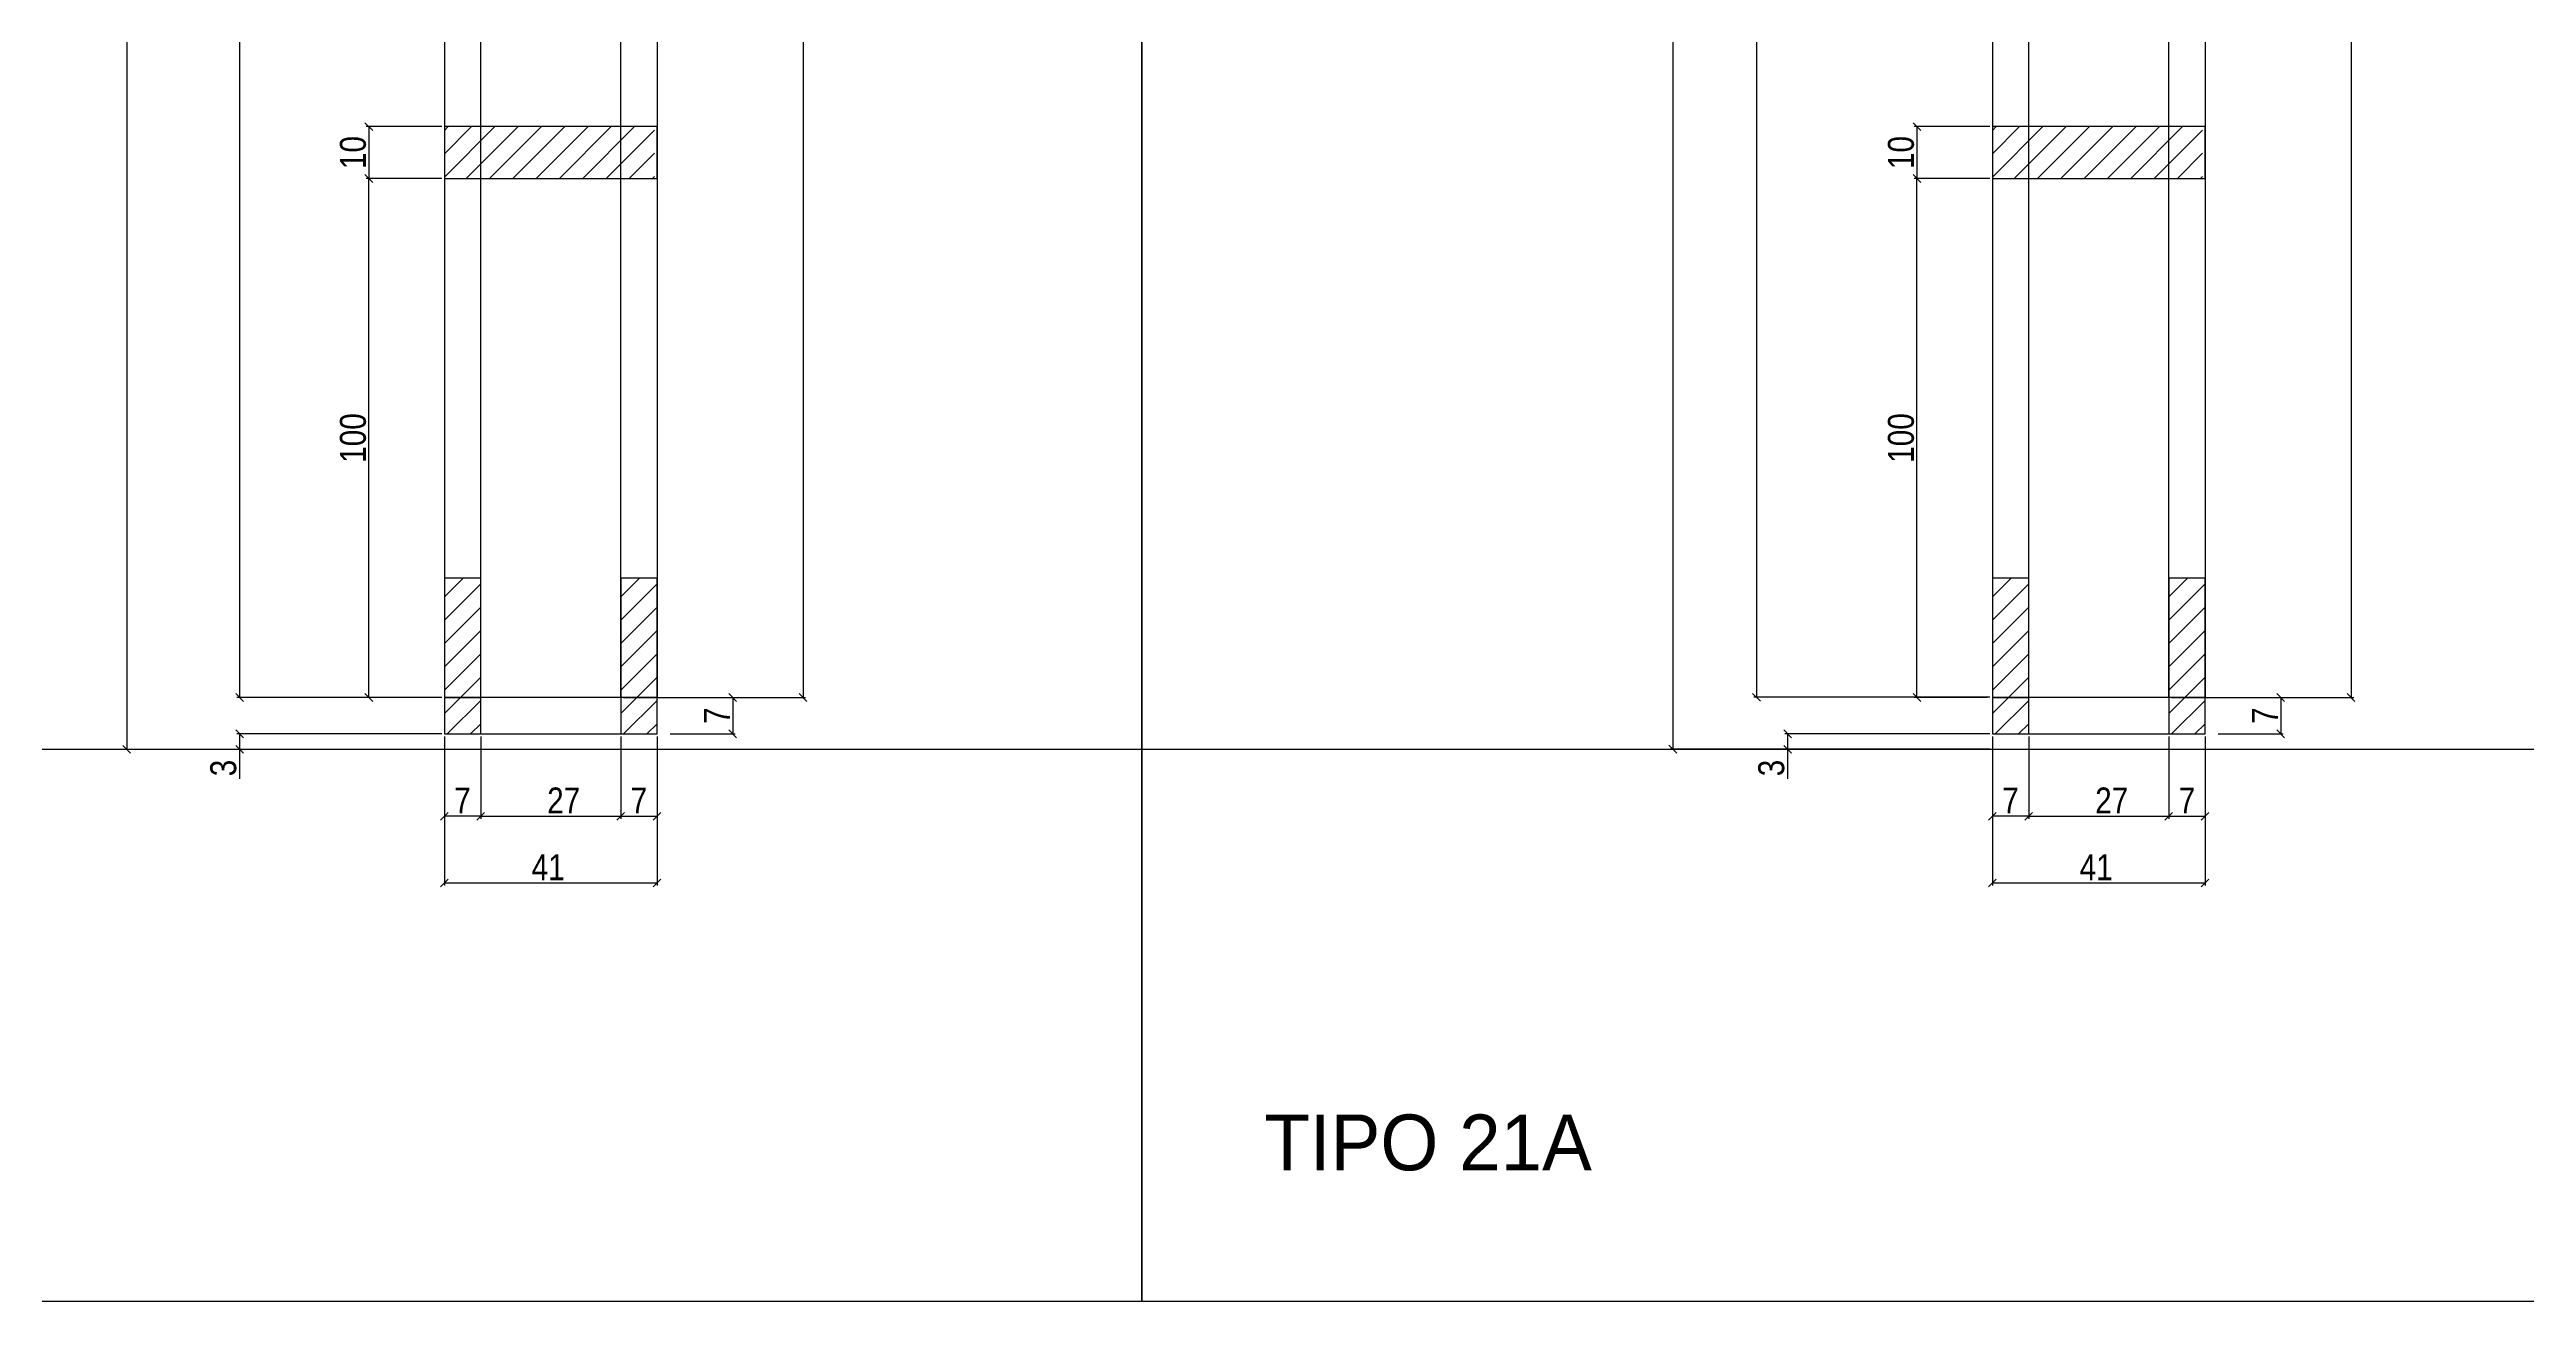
# Model space of a CAD drawing. Extents: x 17311 to 161354, y 153625 to 213544.
# Drawn here: x 19826 to 20781, y 206356 to 206838 of the extents above; entities that cross this region are included whole.
import ezdxf

# ---------------------------------------------------------------- set-up
doc = ezdxf.new("R2010")
doc.units = 0
doc.layers.get('0').update_dxf_attribs({"linetype": 'CONTINUOUS'})
doc.layers.get('DEFPOINTS').update_dxf_attribs({"linetype": 'CONTINUOUS'})
for name, color, linetype in [('8', 111, 'CONTINUOUS'), ('COTA', 241, 'CONTINUOUS'), ('detalhes', 4, 'CONTINUOUS'), ('Painéis', 200, 'CONTINUOUS'), ('SARR_7x7', 40, 'CONTINUOUS'), ('TIRAS REESCORAMENTO', 252, 'CONTINUOUS'), ('VIGAS', 3, 'CONTINUOUS')]:
    doc.layers.add(name, color=color, linetype=linetype)
doc.styles.add('COTA TECNICA 2X', font='techl___.ttf', dxfattribs={"height": 10})
doc.styles.add('ROMAS860', font='ROMAS860.SHX', dxfattribs={"height": 8.5})
doc.dimstyles.new('SECAO', dxfattribs={"dimscale": 0.333333, "dimtxt": 5, "dimasz": 9, "dimexe": 3, "dimexo": 3, "dimgap": 3, "dimtad": 1, "dimdec": 1, "dimlfac": 0.5, "dimzin": 12, "dimdsep": 46, "dimtxsty": 'COTA TECNICA 2X', "dimblk1": 'OBLIQUE', "dimblk2": 'OBLIQUE', "dimsah": 1, "dimcen": 0.9, "dimclrd": 4, "dimclre": 4, "dimclrt": 240, "dimadec": 1, "dimazin": 3, "dimtfac": 1, "dimtdec": 1, "dimtmove": 0, "dimatfit": 3, "dimfxl": 1, "dimtolj": 1, "dimtzin": 12, "dimarcsym": 0})

# ---------------------------------------------------------------- blocks, each defined once
blk = doc.blocks.new('_Oblique')
at = {"color": 0, "linetype": 'ByBlock', "lineweight": -2}
blk.add_line((-0.5, -0.5), (0.5, 0.5), dxfattribs=at)
blk = doc.blocks.new('*D3354')
at = {"layer": 'DEFPOINTS', "color": 0, "transparency": 16777216}
for p in [(19978.5, 207138.49), (19899.54, 206588.4), (19978.5, 206588.4)]:
    blk.add_point(p, dxfattribs=at)
at = {"layer": 'detalhes', "color": 4, "lineweight": -2, "transparency": 16777216}
for p, q in [((19977.5, 207138.49), (19898.54, 207138.49)), ((19899.54, 207138.49), (19899.54, 206588.4)), ((19977.5, 206588.4), (19898.54, 206588.4))]:
    blk.add_line(p, q, dxfattribs=at)
at = {"layer": 'detalhes', "color": 4, "lineweight": -2, "transparency": 16777216, "xscale": 3, "yscale": 3, "zscale": 3}
for p, rotation in [((19899.54, 207138.49), 90), ((19899.54, 206588.4), 270)]:
    blk.add_blockref('_Oblique', p, dxfattribs=dict(at, rotation=rotation))
at = {"layer": 'detalhes', "color": 240, "transparency": 16777216, "insert": (19893.43, 206863.44), "char_height": 10, "attachment_point": 5, "rotation": 90, "style": 'COTA TECNICA 2X'}
blk.add_mtext('\\A1;275', dxfattribs=at)
blk = doc.blocks.new('*D3355')
at = {"layer": 'DEFPOINTS', "color": 0, "transparency": 16777216}
for p in [(19978.5, 206574.4), (20060.5, 206574.4), (20060.5, 206516.94)]:
    blk.add_point(p, dxfattribs=at)
at = {"layer": 'detalhes', "color": 4, "lineweight": -2, "transparency": 16777216}
for p, q in [((19978.5, 206573.4), (19978.5, 206515.94)), ((20060.5, 206573.4), (20060.5, 206515.94)), ((19978.5, 206516.94), (20060.5, 206516.94))]:
    blk.add_line(p, q, dxfattribs=at)
at = {"layer": 'detalhes', "color": 4, "lineweight": -2, "transparency": 16777216, "xscale": 3, "yscale": 3, "zscale": 3, "rotation": 180}
blk.add_blockref('_Oblique', (19978.5, 206516.94), dxfattribs=at)
at = {"layer": 'detalhes', "color": 4, "lineweight": -2, "transparency": 16777216, "xscale": 3, "yscale": 3, "zscale": 3}
blk.add_blockref('_Oblique', (20060.5, 206516.94), dxfattribs=at)
at = {"layer": 'detalhes', "color": 240, "transparency": 16777216, "insert": (20018.5, 206523.01), "char_height": 10, "attachment_point": 5, "style": 'COTA TECNICA 2X'}
blk.add_mtext('\\A1;41', dxfattribs=at)
blk = doc.blocks.new('*D3356')
at = {"layer": 'DEFPOINTS', "color": 0, "transparency": 16777216}
for p in [(19992.5, 206574.4), (20046.5, 206574.4), (20046.5, 206542.66)]:
    blk.add_point(p, dxfattribs=at)
at = {"layer": 'detalhes', "color": 4, "lineweight": -2, "transparency": 16777216}
for p, q in [((19992.5, 206573.4), (19992.5, 206541.66)), ((20046.5, 206573.4), (20046.5, 206541.66)), ((19992.5, 206542.66), (20046.5, 206542.66))]:
    blk.add_line(p, q, dxfattribs=at)
at = {"layer": 'detalhes', "color": 4, "lineweight": -2, "transparency": 16777216, "xscale": 3, "yscale": 3, "zscale": 3, "rotation": 180}
blk.add_blockref('_Oblique', (19992.5, 206542.66), dxfattribs=at)
at = {"layer": 'detalhes', "color": 4, "lineweight": -2, "transparency": 16777216, "xscale": 3, "yscale": 3, "zscale": 3}
blk.add_blockref('_Oblique', (20046.5, 206542.66), dxfattribs=at)
at = {"layer": 'detalhes', "color": 240, "transparency": 16777216, "insert": (20024.5, 206548.73), "char_height": 10, "attachment_point": 5, "style": 'COTA TECNICA 2X'}
blk.add_mtext('\\A1;27', dxfattribs=at)
blk = doc.blocks.new('*D3357')
at = {"layer": 'DEFPOINTS', "color": 0, "transparency": 16777216}
for p in [(20046.5, 206542.66), (20060.5, 206542.66), (20060.5, 206542.66)]:
    blk.add_point(p, dxfattribs=at)
at = {"layer": 'detalhes', "color": 4, "lineweight": -2, "transparency": 16777216}
blk.add_line((20046.5, 206542.66), (20060.5, 206542.66), dxfattribs=at)
at = {"layer": 'detalhes', "color": 4, "lineweight": -2, "transparency": 16777216, "xscale": 3, "yscale": 3, "zscale": 3, "rotation": 180}
blk.add_blockref('_Oblique', (20046.5, 206542.66), dxfattribs=at)
at = {"layer": 'detalhes', "color": 4, "lineweight": -2, "transparency": 16777216, "xscale": 3, "yscale": 3, "zscale": 3}
blk.add_blockref('_Oblique', (20060.5, 206542.66), dxfattribs=at)
at = {"layer": 'detalhes', "color": 240, "transparency": 16777216, "insert": (20053.5, 206548.73), "char_height": 10, "attachment_point": 5, "style": 'COTA TECNICA 2X'}
blk.add_mtext('\\A1;7', dxfattribs=at)
blk = doc.blocks.new('*D3358')
at = {"layer": 'DEFPOINTS', "color": 0, "transparency": 16777216}
for p in [(19978.5, 206542.66), (19978.5, 206542.66), (19992.5, 206542.66)]:
    blk.add_point(p, dxfattribs=at)
at = {"layer": 'detalhes', "color": 4, "lineweight": -2, "transparency": 16777216}
blk.add_line((19992.5, 206542.66), (19978.5, 206542.66), dxfattribs=at)
at = {"layer": 'detalhes', "color": 4, "lineweight": -2, "transparency": 16777216, "xscale": 3, "yscale": 3, "zscale": 3, "rotation": 180}
blk.add_blockref('_Oblique', (19978.5, 206542.66), dxfattribs=at)
at = {"layer": 'detalhes', "color": 4, "lineweight": -2, "transparency": 16777216, "xscale": 3, "yscale": 3, "zscale": 3}
blk.add_blockref('_Oblique', (19992.5, 206542.66), dxfattribs=at)
at = {"layer": 'detalhes', "color": 240, "transparency": 16777216, "insert": (19985.5, 206548.73), "char_height": 10, "attachment_point": 5, "style": 'COTA TECNICA 2X'}
blk.add_mtext('\\A1;7', dxfattribs=at)
blk = doc.blocks.new('*D3359')
at = {"layer": 'DEFPOINTS', "color": 0, "transparency": 16777216}
for p in [(19978.5, 206808.41), (19949.4, 206788.41), (19978.5, 206788.41)]:
    blk.add_point(p, dxfattribs=at)
at = {"layer": 'detalhes', "color": 4, "lineweight": -2, "transparency": 16777216}
for p, q in [((19977.5, 206808.41), (19948.4, 206808.41)), ((19949.4, 206808.41), (19949.4, 206788.41)), ((19977.5, 206788.41), (19948.4, 206788.41))]:
    blk.add_line(p, q, dxfattribs=at)
at = {"layer": 'detalhes', "color": 4, "lineweight": -2, "transparency": 16777216, "xscale": 3, "yscale": 3, "zscale": 3}
for p, rotation in [((19949.4, 206808.41), 90), ((19949.4, 206788.41), 270)]:
    blk.add_blockref('_Oblique', p, dxfattribs=dict(at, rotation=rotation))
at = {"layer": 'detalhes', "color": 240, "transparency": 16777216, "insert": (19943.3, 206798.41), "char_height": 10, "attachment_point": 5, "rotation": 90, "style": 'COTA TECNICA 2X'}
blk.add_mtext('\\A1;10', dxfattribs=at)
blk = doc.blocks.new('*D3362')
at = {"layer": 'DEFPOINTS', "color": 0, "transparency": 16777216}
for p in [(19992.5, 207144.49), (19856.04, 206568.4), (19978.5, 206568.4)]:
    blk.add_point(p, dxfattribs=at)
at = {"layer": 'detalhes', "color": 4, "lineweight": -2, "transparency": 16777216}
for p, q in [((19991.5, 207144.49), (19855.04, 207144.49)), ((19856.04, 207144.49), (19856.04, 206568.4)), ((19977.5, 206568.4), (19855.04, 206568.4))]:
    blk.add_line(p, q, dxfattribs=at)
at = {"layer": 'detalhes', "color": 4, "lineweight": -2, "transparency": 16777216, "xscale": 3, "yscale": 3, "zscale": 3}
for p, rotation in [((19856.04, 207144.49), 90), ((19856.04, 206568.4), 270)]:
    blk.add_blockref('_Oblique', p, dxfattribs=dict(at, rotation=rotation))
at = {"layer": 'detalhes', "color": 240, "transparency": 16777216, "insert": (19849.94, 206856.44), "char_height": 10, "attachment_point": 5, "rotation": 90, "style": 'COTA TECNICA 2X'}
blk.add_mtext('\\A1;288', dxfattribs=at)
blk = doc.blocks.new('*D3363')
at = {"layer": 'DEFPOINTS', "color": 0, "transparency": 16777216}
for p in [(19978.5, 206574.4), (19899.54, 206568.4), (19978.5, 206568.4)]:
    blk.add_point(p, dxfattribs=at)
at = {"layer": 'detalhes', "color": 4, "lineweight": -2, "transparency": 16777216}
for p, q in [((19977.5, 206574.4), (19898.54, 206574.4)), ((19899.54, 206574.4), (19899.54, 206568.4)), ((19977.5, 206568.4), (19898.54, 206568.4)), ((19899.54, 206568.4), (19899.54, 206557.06))]:
    blk.add_line(p, q, dxfattribs=at)
at = {"layer": 'detalhes', "color": 4, "lineweight": -2, "transparency": 16777216, "xscale": 3, "yscale": 3, "zscale": 3}
for p, rotation in [((19899.54, 206574.4), 90), ((19899.54, 206568.4), 270)]:
    blk.add_blockref('_Oblique', p, dxfattribs=dict(at, rotation=rotation))
at = {"layer": 'detalhes', "color": 240, "transparency": 16777216, "insert": (19893.32, 206561.23), "char_height": 10, "attachment_point": 5, "rotation": 90, "style": 'COTA TECNICA 2X'}
blk.add_mtext('\\A1;3', dxfattribs=at)
blk = doc.blocks.new('*D3366')
at = {"layer": 'DEFPOINTS', "color": 0, "transparency": 16777216}
for p in [(19949.4, 206788.41), (19978.5, 206788.41), (19977.5, 206588.4)]:
    blk.add_point(p, dxfattribs=at)
at = {"layer": 'detalhes', "color": 4, "lineweight": -2, "transparency": 16777216}
for p, q in [((19977.5, 206788.41), (19948.4, 206788.41)), ((19949.4, 206588.4), (19949.4, 206788.41)), ((19976.5, 206588.4), (19948.4, 206588.4))]:
    blk.add_line(p, q, dxfattribs=at)
at = {"layer": 'detalhes', "color": 4, "lineweight": -2, "transparency": 16777216, "xscale": 3, "yscale": 3, "zscale": 3}
for p, rotation in [((19949.4, 206788.41), 90), ((19949.4, 206588.4), 270)]:
    blk.add_blockref('_Oblique', p, dxfattribs=dict(at, rotation=rotation))
at = {"layer": 'detalhes', "color": 240, "transparency": 16777216, "insert": (19943.3, 206688.4), "char_height": 10, "attachment_point": 5, "rotation": 90, "style": 'COTA TECNICA 2X'}
blk.add_mtext('\\A1;100', dxfattribs=at)
blk = doc.blocks.new('*D3368')
at = {"layer": 'DEFPOINTS', "color": 0, "transparency": 16777216}
for p in [(20061.5, 207138.36), (20061.5, 206588.4), (20116.79, 206588.4)]:
    blk.add_point(p, dxfattribs=at)
at = {"layer": 'detalhes', "color": 4, "lineweight": -2, "transparency": 16777216}
for p, q in [((20062.5, 207138.36), (20117.79, 207138.36)), ((20116.79, 207138.36), (20116.79, 206588.4)), ((20062.5, 206588.4), (20117.79, 206588.4))]:
    blk.add_line(p, q, dxfattribs=at)
at = {"layer": 'detalhes', "color": 4, "lineweight": -2, "transparency": 16777216, "xscale": 3, "yscale": 3, "zscale": 3}
for p, rotation in [((20116.79, 207138.36), 90), ((20116.79, 206588.4), 270)]:
    blk.add_blockref('_Oblique', p, dxfattribs=dict(at, rotation=rotation))
at = {"layer": 'detalhes', "color": 240, "transparency": 16777216, "insert": (20110.68, 206863.38), "char_height": 10, "attachment_point": 5, "rotation": 90, "style": 'COTA TECNICA 2X'}
blk.add_mtext('\\A1;275', dxfattribs=at)
blk = doc.blocks.new('*D3369')
at = {"layer": 'DEFPOINTS', "color": 0, "transparency": 16777216}
for p in [(20046.5, 206588.4), (20064.56, 206574.4), (20089.65, 206574.4)]:
    blk.add_point(p, dxfattribs=at)
at = {"layer": 'detalhes', "color": 4, "lineweight": -2, "transparency": 16777216}
for p, q in [((20047.5, 206588.4), (20090.65, 206588.4)), ((20089.65, 206588.4), (20089.65, 206574.4)), ((20065.56, 206574.4), (20090.65, 206574.4))]:
    blk.add_line(p, q, dxfattribs=at)
at = {"layer": 'detalhes', "color": 4, "lineweight": -2, "transparency": 16777216, "xscale": 3, "yscale": 3, "zscale": 3}
for p, rotation in [((20089.65, 206588.4), 90), ((20089.65, 206574.4), 270)]:
    blk.add_blockref('_Oblique', p, dxfattribs=dict(at, rotation=rotation))
at = {"layer": 'detalhes', "color": 240, "transparency": 16777216, "insert": (20083.57, 206581.4), "char_height": 10, "attachment_point": 5, "rotation": 90, "style": 'COTA TECNICA 2X'}
blk.add_mtext('\\A1;7', dxfattribs=at)
blk = doc.blocks.new('*D3499')
at = {"layer": 'DEFPOINTS', "color": 0, "transparency": 16777216}
for p in [(20575.31, 206574.4), (20657.31, 206574.4), (20657.31, 206516.94)]:
    blk.add_point(p, dxfattribs=at)
at = {"layer": 'detalhes', "color": 4, "lineweight": -2, "transparency": 16777216}
for p, q in [((20575.31, 206573.4), (20575.31, 206515.94)), ((20657.31, 206573.4), (20657.31, 206515.94)), ((20575.31, 206516.94), (20657.31, 206516.94))]:
    blk.add_line(p, q, dxfattribs=at)
at = {"layer": 'detalhes', "color": 4, "lineweight": -2, "transparency": 16777216, "xscale": 3, "yscale": 3, "zscale": 3, "rotation": 180}
blk.add_blockref('_Oblique', (20575.31, 206516.94), dxfattribs=at)
at = {"layer": 'detalhes', "color": 4, "lineweight": -2, "transparency": 16777216, "xscale": 3, "yscale": 3, "zscale": 3}
blk.add_blockref('_Oblique', (20657.31, 206516.94), dxfattribs=at)
at = {"layer": 'detalhes', "color": 240, "transparency": 16777216, "insert": (20615.31, 206523.01), "char_height": 10, "attachment_point": 5, "style": 'COTA TECNICA 2X'}
blk.add_mtext('\\A1;41', dxfattribs=at)
blk = doc.blocks.new('*D3500')
at = {"layer": 'DEFPOINTS', "color": 0, "transparency": 16777216}
for p in [(20589.31, 206574.4), (20643.31, 206574.4), (20643.31, 206542.66)]:
    blk.add_point(p, dxfattribs=at)
at = {"layer": 'detalhes', "color": 4, "lineweight": -2, "transparency": 16777216}
for p, q in [((20589.31, 206573.4), (20589.31, 206541.66)), ((20643.31, 206573.4), (20643.31, 206541.66)), ((20589.31, 206542.66), (20643.31, 206542.66))]:
    blk.add_line(p, q, dxfattribs=at)
at = {"layer": 'detalhes', "color": 4, "lineweight": -2, "transparency": 16777216, "xscale": 3, "yscale": 3, "zscale": 3, "rotation": 180}
blk.add_blockref('_Oblique', (20589.31, 206542.66), dxfattribs=at)
at = {"layer": 'detalhes', "color": 4, "lineweight": -2, "transparency": 16777216, "xscale": 3, "yscale": 3, "zscale": 3}
blk.add_blockref('_Oblique', (20643.31, 206542.66), dxfattribs=at)
at = {"layer": 'detalhes', "color": 240, "transparency": 16777216, "insert": (20621.31, 206548.73), "char_height": 10, "attachment_point": 5, "style": 'COTA TECNICA 2X'}
blk.add_mtext('\\A1;27', dxfattribs=at)
blk = doc.blocks.new('*D3501')
at = {"layer": 'DEFPOINTS', "color": 0, "transparency": 16777216}
for p in [(20643.31, 206542.66), (20657.31, 206542.66), (20657.31, 206542.66)]:
    blk.add_point(p, dxfattribs=at)
at = {"layer": 'detalhes', "color": 4, "lineweight": -2, "transparency": 16777216}
blk.add_line((20643.31, 206542.66), (20657.31, 206542.66), dxfattribs=at)
at = {"layer": 'detalhes', "color": 4, "lineweight": -2, "transparency": 16777216, "xscale": 3, "yscale": 3, "zscale": 3, "rotation": 180}
blk.add_blockref('_Oblique', (20643.31, 206542.66), dxfattribs=at)
at = {"layer": 'detalhes', "color": 4, "lineweight": -2, "transparency": 16777216, "xscale": 3, "yscale": 3, "zscale": 3}
blk.add_blockref('_Oblique', (20657.31, 206542.66), dxfattribs=at)
at = {"layer": 'detalhes', "color": 240, "transparency": 16777216, "insert": (20650.31, 206548.73), "char_height": 10, "attachment_point": 5, "style": 'COTA TECNICA 2X'}
blk.add_mtext('\\A1;7', dxfattribs=at)
blk = doc.blocks.new('*D3502')
at = {"layer": 'DEFPOINTS', "color": 0, "transparency": 16777216}
for p in [(20575.31, 206542.66), (20575.31, 206542.66), (20589.31, 206542.66)]:
    blk.add_point(p, dxfattribs=at)
at = {"layer": 'detalhes', "color": 4, "lineweight": -2, "transparency": 16777216}
blk.add_line((20589.31, 206542.66), (20575.31, 206542.66), dxfattribs=at)
at = {"layer": 'detalhes', "color": 4, "lineweight": -2, "transparency": 16777216, "xscale": 3, "yscale": 3, "zscale": 3, "rotation": 180}
blk.add_blockref('_Oblique', (20575.31, 206542.66), dxfattribs=at)
at = {"layer": 'detalhes', "color": 4, "lineweight": -2, "transparency": 16777216, "xscale": 3, "yscale": 3, "zscale": 3}
blk.add_blockref('_Oblique', (20589.31, 206542.66), dxfattribs=at)
at = {"layer": 'detalhes', "color": 240, "transparency": 16777216, "insert": (20582.31, 206548.73), "char_height": 10, "attachment_point": 5, "style": 'COTA TECNICA 2X'}
blk.add_mtext('\\A1;7', dxfattribs=at)
blk = doc.blocks.new('*D3503')
at = {"layer": 'DEFPOINTS', "color": 0, "transparency": 16777216}
for p in [(20575.31, 206808.41), (20546.21, 206788.41), (20575.31, 206788.41)]:
    blk.add_point(p, dxfattribs=at)
at = {"layer": 'detalhes', "color": 4, "lineweight": -2, "transparency": 16777216}
for p, q in [((20574.31, 206808.41), (20545.21, 206808.41)), ((20546.21, 206808.41), (20546.21, 206788.41)), ((20574.31, 206788.41), (20545.21, 206788.41))]:
    blk.add_line(p, q, dxfattribs=at)
at = {"layer": 'detalhes', "color": 4, "lineweight": -2, "transparency": 16777216, "xscale": 3, "yscale": 3, "zscale": 3}
for p, rotation in [((20546.21, 206808.41), 90), ((20546.21, 206788.41), 270)]:
    blk.add_blockref('_Oblique', p, dxfattribs=dict(at, rotation=rotation))
at = {"layer": 'detalhes', "color": 240, "transparency": 16777216, "insert": (20540.11, 206798.41), "char_height": 10, "attachment_point": 5, "rotation": 90, "style": 'COTA TECNICA 2X'}
blk.add_mtext('\\A1;10', dxfattribs=at)
blk = doc.blocks.new('*D3505')
at = {"layer": 'DEFPOINTS', "color": 0, "transparency": 16777216}
for p in [(20575.31, 206574.4), (20496.35, 206568.4), (20575.31, 206568.4)]:
    blk.add_point(p, dxfattribs=at)
at = {"layer": 'detalhes', "color": 4, "lineweight": -2, "transparency": 16777216}
for p, q in [((20574.31, 206574.4), (20495.35, 206574.4)), ((20496.35, 206574.4), (20496.35, 206568.4)), ((20574.31, 206568.4), (20495.35, 206568.4)), ((20496.35, 206568.4), (20496.35, 206557.06))]:
    blk.add_line(p, q, dxfattribs=at)
at = {"layer": 'detalhes', "color": 4, "lineweight": -2, "transparency": 16777216, "xscale": 3, "yscale": 3, "zscale": 3}
for p, rotation in [((20496.35, 206574.4), 90), ((20496.35, 206568.4), 270)]:
    blk.add_blockref('_Oblique', p, dxfattribs=dict(at, rotation=rotation))
at = {"layer": 'detalhes', "color": 240, "transparency": 16777216, "insert": (20490.13, 206561.23), "char_height": 10, "attachment_point": 5, "rotation": 90, "style": 'COTA TECNICA 2X'}
blk.add_mtext('\\A1;3', dxfattribs=at)
blk = doc.blocks.new('*D3508')
at = {"layer": 'DEFPOINTS', "color": 0, "transparency": 16777216}
for p in [(20546.21, 206788.41), (20575.31, 206788.41), (20574.31, 206588.4)]:
    blk.add_point(p, dxfattribs=at)
at = {"layer": 'detalhes', "color": 4, "lineweight": -2, "transparency": 16777216}
for p, q in [((20574.31, 206788.41), (20545.21, 206788.41)), ((20546.21, 206588.4), (20546.21, 206788.41)), ((20573.31, 206588.4), (20545.21, 206588.4))]:
    blk.add_line(p, q, dxfattribs=at)
at = {"layer": 'detalhes', "color": 4, "lineweight": -2, "transparency": 16777216, "xscale": 3, "yscale": 3, "zscale": 3}
for p, rotation in [((20546.21, 206788.41), 90), ((20546.21, 206588.4), 270)]:
    blk.add_blockref('_Oblique', p, dxfattribs=dict(at, rotation=rotation))
at = {"layer": 'detalhes', "color": 240, "transparency": 16777216, "insert": (20540.11, 206688.4), "char_height": 10, "attachment_point": 5, "rotation": 90, "style": 'COTA TECNICA 2X'}
blk.add_mtext('\\A1;100', dxfattribs=at)
blk = doc.blocks.new('*D3510')
at = {"layer": 'DEFPOINTS', "color": 0, "transparency": 16777216}
for p in [(20658.31, 207138.36), (20658.31, 206588.4), (20713.61, 206588.4)]:
    blk.add_point(p, dxfattribs=at)
at = {"layer": 'detalhes', "color": 4, "lineweight": -2, "transparency": 16777216}
for p, q in [((20659.31, 207138.36), (20714.61, 207138.36)), ((20713.61, 207138.36), (20713.61, 206588.4)), ((20659.31, 206588.4), (20714.61, 206588.4))]:
    blk.add_line(p, q, dxfattribs=at)
at = {"layer": 'detalhes', "color": 4, "lineweight": -2, "transparency": 16777216, "xscale": 3, "yscale": 3, "zscale": 3}
for p, rotation in [((20713.61, 207138.36), 90), ((20713.61, 206588.4), 270)]:
    blk.add_blockref('_Oblique', p, dxfattribs=dict(at, rotation=rotation))
at = {"layer": 'detalhes', "color": 240, "transparency": 16777216, "insert": (20707.5, 206863.38), "char_height": 10, "attachment_point": 5, "rotation": 90, "style": 'COTA TECNICA 2X'}
blk.add_mtext('\\A1;275', dxfattribs=at)
blk = doc.blocks.new('*D3511')
at = {"layer": 'DEFPOINTS', "color": 0, "transparency": 16777216}
for p in [(20643.31, 206588.4), (20661.37, 206574.4), (20686.46, 206574.4)]:
    blk.add_point(p, dxfattribs=at)
at = {"layer": 'detalhes', "color": 4, "lineweight": -2, "transparency": 16777216}
for p, q in [((20644.31, 206588.4), (20687.46, 206588.4)), ((20686.46, 206588.4), (20686.46, 206574.4)), ((20662.37, 206574.4), (20687.46, 206574.4))]:
    blk.add_line(p, q, dxfattribs=at)
at = {"layer": 'detalhes', "color": 4, "lineweight": -2, "transparency": 16777216, "xscale": 3, "yscale": 3, "zscale": 3}
for p, rotation in [((20686.46, 206588.4), 90), ((20686.46, 206574.4), 270)]:
    blk.add_blockref('_Oblique', p, dxfattribs=dict(at, rotation=rotation))
at = {"layer": 'detalhes', "color": 240, "transparency": 16777216, "insert": (20680.39, 206581.4), "char_height": 10, "attachment_point": 5, "rotation": 90, "style": 'COTA TECNICA 2X'}
blk.add_mtext('\\A1;7', dxfattribs=at)
blk = doc.blocks.new('*D3515')
at = {"layer": 'DEFPOINTS', "color": 0, "transparency": 16777216}
for p in [(20543.31, 207138.49), (20484.35, 206588.49), (20575.31, 206588.49)]:
    blk.add_point(p, dxfattribs=at)
at = {"layer": 'detalhes', "color": 4, "lineweight": -2, "transparency": 16777216}
for p, q in [((20542.31, 207138.49), (20483.35, 207138.49)), ((20484.35, 207138.49), (20484.35, 206588.49)), ((20574.31, 206588.49), (20483.35, 206588.49))]:
    blk.add_line(p, q, dxfattribs=at)
at = {"layer": 'detalhes', "color": 4, "lineweight": -2, "transparency": 16777216, "xscale": 3, "yscale": 3, "zscale": 3}
for p, rotation in [((20484.35, 207138.49), 90), ((20484.35, 206588.49), 270)]:
    blk.add_blockref('_Oblique', p, dxfattribs=dict(at, rotation=rotation))
at = {"layer": 'detalhes', "color": 240, "transparency": 16777216, "insert": (20478.24, 206863.49), "char_height": 10, "attachment_point": 5, "rotation": 90, "style": 'COTA TECNICA 2X'}
blk.add_mtext('\\A1;275', dxfattribs=at)
blk = doc.blocks.new('*D3517')
at = {"layer": 'DEFPOINTS', "color": 0, "transparency": 16777216}
for p in [(20589.31, 207144.49), (20452.11, 206568.49), (20575.31, 206568.49)]:
    blk.add_point(p, dxfattribs=at)
at = {"layer": 'detalhes', "color": 4, "lineweight": -2, "transparency": 16777216}
for p, q in [((20588.31, 207144.49), (20451.11, 207144.49)), ((20452.11, 207144.49), (20452.11, 206568.49)), ((20574.31, 206568.49), (20451.11, 206568.49))]:
    blk.add_line(p, q, dxfattribs=at)
at = {"layer": 'detalhes', "color": 4, "lineweight": -2, "transparency": 16777216, "xscale": 3, "yscale": 3, "zscale": 3}
for p, rotation in [((20452.11, 207144.49), 90), ((20452.11, 206568.49), 270)]:
    blk.add_blockref('_Oblique', p, dxfattribs=dict(at, rotation=rotation))
at = {"layer": 'detalhes', "color": 240, "transparency": 16777216, "insert": (20446.02, 206856.49), "char_height": 10, "attachment_point": 5, "rotation": 90, "style": 'COTA TECNICA 2X'}
blk.add_mtext('\\A1;288', dxfattribs=at)

msp = doc.modelspace()

# ---------------------------------------------------------------- hatches: boundary and pattern name
at = {"layer": 'COTA'}
h = msp.add_hatch(dxfattribs=at)
h.set_pattern_fill('ANSI31', color=256, scale=2, style=0)
h.set_pattern_definition([(45, (-6149.104, 9515.6196), (-4.49012806, 4.49012806), [])])
h.paths.add_polyline_path([(20059.5, 206808.41), (19978.5, 206808.41), (19978.5, 206788.41), (20059.5, 206788.41)])
h = msp.add_hatch(dxfattribs=at)
h.set_pattern_fill('ANSI31', color=256, scale=2, style=0)
h.set_pattern_definition([(45, (-5552.2926, 9515.6196), (-4.49012806, 4.49012806), [])])
h.paths.add_polyline_path([(20656.31, 206808.41), (20575.31, 206808.41), (20575.31, 206788.41), (20656.31, 206788.41)])
h = msp.add_hatch(dxfattribs=at)
h.set_pattern_fill('ANSI31', color=256, scale=2, style=0)
h.set_pattern_definition([(45, (134.281, 200765.2046), (-4.490128, 4.490128), [])])
h.paths.add_polyline_path([(19978.5, 206574.4), (19992.5, 206574.4), (19992.5, 206634.4), (19978.5, 206634.4)])
h = msp.add_hatch(dxfattribs=at)
h.set_pattern_fill('ANSI31', color=256, scale=2, style=0)
h.set_pattern_definition([(45, (202.281, 200765.2046), (-4.490128, 4.490128), [])])
h.paths.add_polyline_path([(20046.5, 206574.4), (20060.5, 206574.4), (20060.5, 206634.4), (20046.5, 206634.4)])
h = msp.add_hatch(dxfattribs=at)
h.set_pattern_fill('ANSI31', color=256, scale=2, style=0)
h.set_pattern_definition([(45, (731.0927, 200765.2046), (-4.490128, 4.490128), [])])
h.paths.add_polyline_path([(20575.31, 206574.4), (20589.31, 206574.4), (20589.31, 206634.4), (20575.31, 206634.4)])
h = msp.add_hatch(dxfattribs=at)
h.set_pattern_fill('ANSI31', color=256, scale=2, style=0)
h.set_pattern_definition([(45, (799.0927, 200765.2046), (-4.490128, 4.490128), [])])
h.paths.add_polyline_path([(20643.31, 206574.4), (20657.31, 206574.4), (20657.31, 206634.4), (20643.31, 206634.4)])

# ---------------------------------------------------------------- linework, layer by layer
at = {"linetype": 'Continuous'}
for points in [[(20000.5, 206574.4), (20060.5, 206574.4), (20060.5, 206588.4), (19978.5, 206588.4), (19978.5, 206574.4), (20000.5, 206574.4)], [(20597.31, 206574.4), (20657.31, 206574.4), (20657.31, 206588.4), (20575.31, 206588.4), (20575.31, 206574.4), (20597.31, 206574.4)]]:
    msp.add_lwpolyline(points, dxfattribs=at)
at = {"layer": '8', "color": 5, "linetype": 'Continuous'}
msp.add_lwpolyline([(20247.34, 206355.69), (19650.53, 206355.69), (19650.53, 207320.48), (20247.34, 207320.48)], close=True, dxfattribs=at)
at = {"layer": 'Painéis'}
for points in [[(19978.5, 206788.41), (20060.5, 206788.41), (20060.5, 206808.41), (19978.5, 206808.41), (19978.5, 206788.41)], [(20575.31, 206788.41), (20657.31, 206788.41), (20657.31, 206808.41), (20575.31, 206808.41), (20575.31, 206788.41)]]:
    msp.add_lwpolyline(points, dxfattribs=at)
for points in [[(19978.5, 206574.4), (19992.5, 206574.4), (19992.5, 206634.4), (19978.5, 206634.4)], [(20046.5, 206574.4), (20060.5, 206574.4), (20060.5, 206634.4), (20046.5, 206634.4)], [(20575.31, 206574.4), (20589.31, 206574.4), (20589.31, 206634.4), (20575.31, 206634.4)], [(20643.31, 206574.4), (20657.31, 206574.4), (20657.31, 206634.4), (20643.31, 206634.4)]]:
    msp.add_lwpolyline(points, close=True, dxfattribs=at)
at = {"layer": 'SARR_7x7', "linetype": 'Continuous'}
for points in [[(19978.5, 206588.4), (19992.5, 206588.4), (19992.5, 207138.49), (19978.5, 207138.49)], [(20060.5, 206588.4), (20046.5, 206588.4), (20046.5, 207138.36), (20060.5, 207138.36)], [(20575.31, 206588.4), (20589.31, 206588.4), (20589.31, 207138.49), (20575.31, 207138.49)], [(20657.31, 206588.4), (20643.31, 206588.4), (20643.31, 207138.36), (20657.31, 207138.36)]]:
    msp.add_lwpolyline(points, close=True, dxfattribs=at)
at = {"layer": 'TIRAS REESCORAMENTO', "linetype": 'ByBlock'}
msp.add_line((22634.59, 206568.4), (17860.1, 206568.4), dxfattribs=at)
at = {"layer": 'VIGAS', "color": 5}
msp.add_lwpolyline([(20844.16, 206355.69), (20247.34, 206355.69), (20247.34, 207320.48), (20844.16, 207320.48)], close=True, dxfattribs=at)

# ---------------------------------------------------------------- texts
at = {"linetype": 'Continuous', "style": 'ROMAS860'}
msp.add_text('TIPO 21A', height=21.505, dxfattribs=at).set_placement((20294.63, 206406.21))

# ---------------------------------------------------------------- dimensions: what is measured, and where the dimension line sits
at = {"layer": 'detalhes', "color": 3}
for base, p1, p2, picture, middle in [((19856.04, 206568.4), (19992.5, 207144.49), (19978.5, 206568.4), '*D3362', (19849.94, 206856.44)), ((20452.11, 206568.49), (20589.31, 207144.49), (20575.31, 206568.49), '*D3517', (20446.02, 206856.49)), ((19899.54, 206588.4), (19978.5, 207138.49), (19978.5, 206588.4), '*D3354', (19893.43, 206863.44)), ((20116.79, 206588.4), (20061.5, 207138.36), (20061.5, 206588.4), '*D3368', (20110.68, 206863.38)), ((20484.35, 206588.49), (20543.31, 207138.49), (20575.31, 206588.49), '*D3515', (20478.24, 206863.49)), ((20713.61, 206588.4), (20658.31, 207138.36), (20658.31, 206588.4), '*D3510', (20707.5, 206863.38)), ((19949.4, 206788.41), (19978.5, 206808.41), (19978.5, 206788.41), '*D3359', (19943.3, 206798.41)), ((20546.21, 206788.41), (20575.31, 206808.41), (20575.31, 206788.41), '*D3503', (20540.11, 206798.41)), ((19949.4, 206788.41), (19977.5, 206588.4), (19978.5, 206788.41), '*D3366', (19943.3, 206688.4)), ((20546.21, 206788.41), (20574.31, 206588.4), (20575.31, 206788.41), '*D3508', (20540.11, 206688.4)), ((20089.65, 206574.4), (20046.5, 206588.4), (20064.56, 206574.4), '*D3369', (20083.57, 206581.4)), ((20686.46, 206574.4), (20643.31, 206588.4), (20661.37, 206574.4), '*D3511', (20680.39, 206581.4)), ((19899.54, 206568.4), (19978.5, 206574.4), (19978.5, 206568.4), '*D3363', (19893.32, 206561.23)), ((20496.35, 206568.4), (20575.31, 206574.4), (20575.31, 206568.4), '*D3505', (20490.13, 206561.23))]:
    dim = msp.add_linear_dim(base=base, p1=p1, p2=p2, angle=90, dimstyle='SECAO', dxfattribs=at)
    dim.commit()
    dim.dimension.update_dxf_attribs({"geometry": picture, "text_midpoint": middle})
for base, p1, p2, picture, middle in [((20060.5, 206516.94), (19978.5, 206574.4), (20060.5, 206574.4), '*D3355', (20018.5, 206516.94)), ((20046.5, 206542.66), (19992.5, 206574.4), (20046.5, 206574.4), '*D3356', (20024.5, 206542.66)), ((20657.31, 206516.94), (20575.31, 206574.4), (20657.31, 206574.4), '*D3499', (20615.31, 206516.94)), ((20643.31, 206542.66), (20589.31, 206574.4), (20643.31, 206574.4), '*D3500', (20621.31, 206542.66)), ((20060.5, 206542.66), (20046.5, 206542.66), (20060.5, 206542.66), '*D3357', (20053.5, 206542.66)), ((20657.31, 206542.66), (20643.31, 206542.66), (20657.31, 206542.66), '*D3501', (20650.31, 206542.66))]:
    dim = msp.add_linear_dim(base=base, p1=p1, p2=p2, dimstyle='SECAO', dxfattribs=at)
    dim.commit()
    dim.dimension.update_dxf_attribs({"geometry": picture, "text_midpoint": middle, "dimtype": 160})
for base, p1, p2, picture, middle in [((19978.5, 206542.66), (19992.5, 206542.66), (19978.5, 206542.66), '*D3358', (19985.5, 206548.73)), ((20575.31, 206542.66), (20589.31, 206542.66), (20575.31, 206542.66), '*D3502', (20582.31, 206548.73))]:
    dim = msp.add_linear_dim(base=base, p1=p1, p2=p2, dimstyle='SECAO', dxfattribs=at)
    dim.commit()
    dim.dimension.update_dxf_attribs({"geometry": picture, "text_midpoint": middle})

doc.saveas('drawing.dxf')
